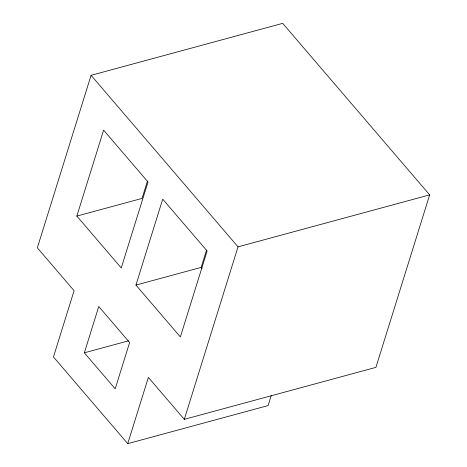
<?xml version="1.0" encoding="UTF-8"?>
<svg xmlns="http://www.w3.org/2000/svg" width="467" height="467" viewBox="0 0 467 467"><rect width="100%" height="100%" fill="white"/><g stroke="black" fill="none" stroke-linecap="round" stroke-linejoin="round"><path stroke-width="0.7" d="M127.73 443.65L148.366 377.4L184.302 419.343L375.923 367.371L429.652 194.885L282.698 23.35L91.077 75.321L37.348 247.808L74.09 290.69L53.454 356.946L127.73 443.65L268.111 405.578L271.339 395.222M76.839 216.093L103.61 130.147L148.021 181.99L121.251 267.93L76.839 216.093L142.044 198.405L147.438 181.079M84.352 352.813L98.77 306.51L129.622 342.521L115.197 388.824L84.352 352.813L128.518 340.834M135.95 285.086L162.714 199.146L207.126 250.989L180.361 336.929L135.95 285.086L201.149 267.398L206.548 250.073M184.302 419.343L238.024 246.856L429.652 194.885M91.077 75.321L238.024 246.856M201.149 267.398L202.094 268.502"/></g></svg>
